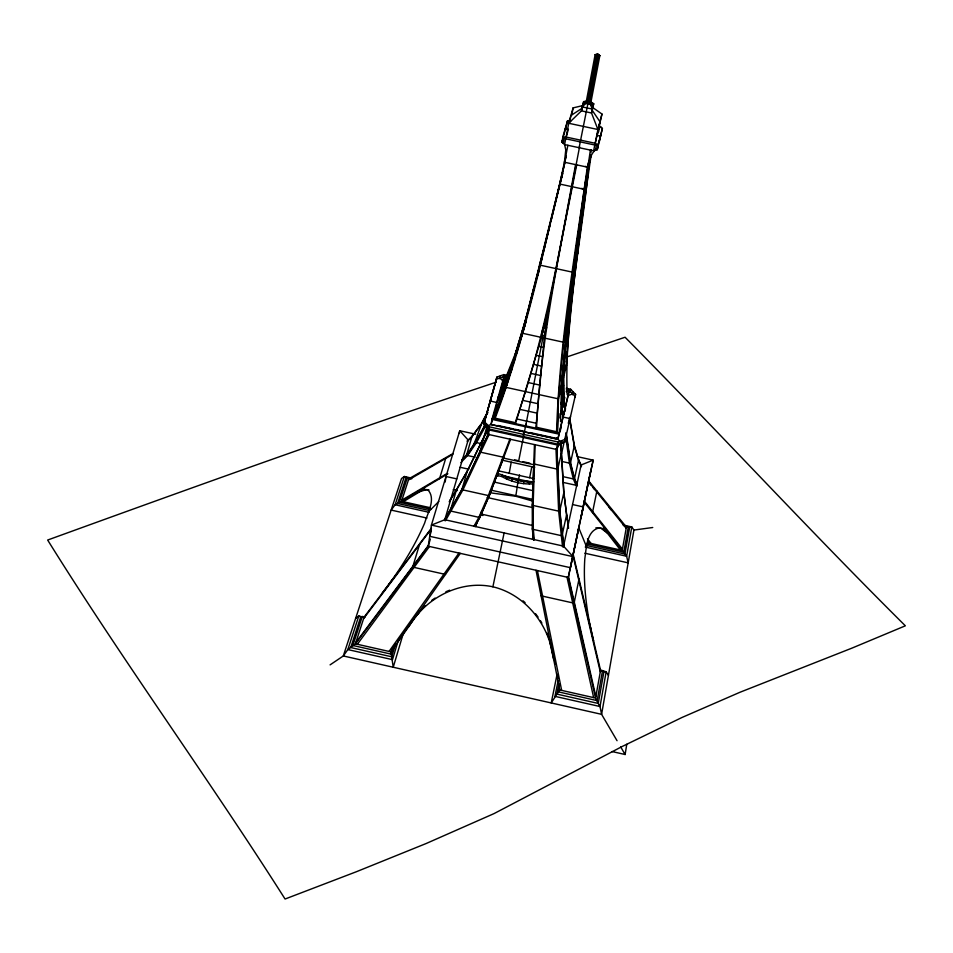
<?xml version="1.0" encoding="UTF-8"?>
<svg xmlns="http://www.w3.org/2000/svg" width="953" height="953" viewBox="0 0 953 953"><rect width="100%" height="100%" fill="white"/><g stroke="black" fill="none" stroke-linecap="round" stroke-linejoin="round"><path stroke-width="1.43" d="M562.246 414.329L562.484 381.903L567.309 327.248L567.154 328.44M560.531 421.595L561.472 386.072L566.952 329.285M559.935 418.057L560.042 413.673M557.338 432.662L558.387 398.854L563.842 341.865M557.457 432.15L558.506 398.39M535.157 444.753L533.108 505.471L533.323 529.427L534.288 539.755M556.552 432.495C559.22 343.39 575.028 255.261 587.322 167.132M534.454 444.586L532.25 505.281L532.382 529.213L533.299 539.541M533.215 482.492L532.572 528.438L533.62 540.196M533.323 479.55L533.894 463.349M566.368 365.761C570.978 294.953 580.973 224.598 591.241 154.422L587.882 167.251L564.414 162.224L565.772 149.907L564.688 144.916M567.13 394.602C564.593 321.09 580.008 248.435 587.834 175.626L584.272 189.325L559.649 184.036L564.51 161.927M566.558 354.814L566.785 351.86M567.559 341.519L567.785 338.565M568.453 329.69L568.786 325.259M536.527 428.088C540.839 339.113 559.34 251.973 576.708 164.857M535.8 428.505L544.27 338.029L548.916 307.605M561.377 386.465L566.654 330.477L571.085 296.323M565.677 334.408L565.951 331.465M567.869 145.285L565.76 156.018M569.453 316.396L569.811 313.489M570.335 309.129L570.871 304.769M571.395 300.409L571.752 297.515M572.276 293.155L572.634 290.248M573.158 285.888L573.515 282.981M574.218 277.18L574.576 274.273M575.1 269.913L575.457 267.007M576.16 261.193L576.517 258.299M567.023 324.163L566.511 328.297M567.75 318.266L568.107 315.324M571.169 296.002L567.238 328.094L563.473 377.745L563.842 407.145M574.194 266.661L574.564 263.707M571.014 296.645L586.143 182.13M566.475 365.321L558.387 398.854L505.924 387.347L522.065 333.181L563.747 342.27L572.944 271.891M566.606 325.974L566.975 323.138M577.983 246.672L578.352 243.765M578.924 239.417L579.305 236.511M579.877 232.151L580.258 229.244M580.83 224.884L581.199 221.989M581.771 217.629L582.343 213.269M582.724 210.363L583.105 207.456M583.665 203.108L584.046 200.201M584.618 195.841L585.19 191.482M585.571 188.587L586.131 184.227M586.512 181.32L586.893 178.414M575.278 262.671L590.241 156.697M559.733 183.715L539.553 265.041L572.86 272.248L584.356 189.004L581.616 188.42M563.711 547.141L559.649 511.368L532.25 505.281L533.227 501.23L515.787 496.263L518.015 481.551M590.372 150.097L587.882 167.251C589.192 160.044 591.194 152.242 597.71 147.977M579.591 146.691L549.452 303.673L544.508 336.802L542.9 337.731L525.603 426.253M445.158 482.075L446.016 476.5L456.785 478.882M459.322 433.484L459.763 430.72L475.69 434.223M599.616 527.843C586.44 530.261 586.405 548.273 584.808 558.768C583.26 582.378 586 606.096 590.836 629.183M612.088 751.56L625.132 754.514L626.764 744.281M587.501 174.101L587.953 171.266M588.418 168.443L588.871 165.619M589.323 162.784L589.776 159.961M585.976 182.75L589.49 161.117M590.908 152.587L591.348 149.847M584.272 189.325L587.965 166.954L585.356 166.394M566.261 388.276L570.621 389.229L575.6 394.328L564.617 442.311L557.612 445.051L488.591 429.839L483.707 424.49L496.906 377.078L503.839 374.589L508.187 375.542M484.922 424.764L485.399 426.265M490.14 401.963L490.652 398.938M486.149 427.158L486.661 424.121M496.906 377.078L483.707 424.49M488.591 429.839L489.115 426.789L484.219 421.44M488.829 429.029L488.258 434.401L461.919 489.687L444.289 520.564M489.234 428.683L488.258 434.401L556.814 449.518L559.649 511.368L563.902 492.344L560.841 443.074M491.069 424.597L492.117 418.51L559.125 433.258L557.874 439.309L491.069 424.597L494.929 410.779M499.86 378.853L500.373 375.827M497.454 401.32L498.264 396.662M503.303 377.614L503.839 374.589M503.184 381.462L504.244 375.434L507.067 376.054M623.095 525.032L631.803 526.961L633.924 530.059L601.593 714.333L617.044 740.707M588.477 541.352L587.906 544.163L623.774 552.132L622.202 550.393L589.288 543.067L585.261 547.058L626.621 556.254L631.803 526.961L628.325 526.735L623.774 552.132L626.621 556.254L628.17 562.854L584.856 553.216M599.711 669.864L603.94 671.567L598.258 703.433L600.009 706.53L601.593 714.333L343.306 655.962L330.083 664.872M495.703 476.643L498.121 475.69L498.49 473.665L518.003 480.598L533.787 481.837M586.393 546.438L578.709 527.676L573.146 554.205L600.557 670.412L595.577 698.049L598.258 703.433L556.957 694.106L551.227 702.945L557.076 674.307M577.208 456.618L593.183 460.144L588.537 480.741L626.407 527.08L622.202 550.393L584.094 501.969M598.591 131.812L599.723 126.046L602.415 128.393L597.245 149.752L593.636 150.8L564.605 144.594L561.936 142.2L562.997 136.386L567.452 120.936L569.251 120.435L570.573 121.603M533.394 483.862C522.447 484.541 511.284 481.932 501.754 476.5L502.124 474.475M564.176 134.409L565.236 128.619L568.381 129.286L566.165 137.065L564.331 137.577L563.271 143.391M567.452 120.936L565.284 130.561M564.605 144.594L565.677 138.781L562.997 136.386M569.894 121.031L570.907 115.527L582.176 108.201L582.914 104.258L586.143 102.257L595.137 54.655L597.805 53.976L599.83 55.643L590.741 103.234L592.992 106.402L592.23 110.345L599.961 121.722L597.269 135.457L600.414 136.124L599.27 141.902M571.836 114.741L573.098 107.892L582.914 105.557L583.653 101.626L586.476 101.054L585.809 103.46L582.176 106.903L581.437 110.858L568.691 123.271L566.165 137.065L595.22 143.272L596.59 144.475L595.446 150.276M506.472 478.966L506.853 476.941M509.2 473.224L511.249 462.169M511.844 481.039L512.226 479.014M523.078 437.439L523.65 434.401M523.59 436.248L518.611 461.335M524.448 431.947L525.591 425.872M579.114 147.691L597.805 53.976M549.452 303.673L541.518 337.422L515.406 424.014M575.588 164.619C559.197 251.711 544.83 339.554 514.894 423.323M518.003 480.598L517.61 482.623L519.576 474.904M592.945 107.701L601.974 114.038L595.22 143.272L597.924 129.513L591.515 113.002L593.707 103.758L591.074 102.031L589.752 102.388L590.741 103.234L588.108 103.948L586.143 102.257M523.531 483.624L523.924 481.61M529.665 477.751L531.822 466.72M593.636 150.8L594.779 144.999L598.389 143.951L602.415 128.393M529.332 484.029L529.725 482.004M597.245 149.752L598.389 143.951M558.994 684.028L556.957 694.106L559.745 689.96L536.015 570.263M587.846 541.387L587 545.592L624.906 554.027L629.695 527.176L624.084 525.806M559.256 686.1L558.113 691.807L597.162 700.622L602.558 670.507L600.557 670.412M556.123 448.792L556.814 449.518L558.244 442.025L565.248 439.285L564.617 442.311M558.16 680.513L554.944 696.345L600.009 706.53L606.168 671.746L601.891 670.781M579.007 579.043L574.099 603.201L541.078 595.816M592.48 512.631L596.888 490.95M563.068 417.188L564.319 411.16M563.223 442.847L560.447 443.669L558.303 445.837L556.814 449.518L557.696 445.254M568.119 395.709L569.358 389.706L566.535 389.074M570.001 392.231L570.621 389.229M561.126 443.681L561.746 440.655M572.479 394.768L573.11 391.778M551.31 647.456C544.258 618.926 521.982 593.683 492.892 586.798L504.113 532.918M569.87 419.487L570.502 416.473M574.969 397.33L575.6 394.328M572.836 555.659L568.274 577.458L595.577 698.049L559.745 689.96M588.239 482.158L570.478 567.702L429.732 536.313L431.387 530.75M590.717 471.092L580.901 517.956L583.391 506.936L572.562 504.542M561.484 177.496L566.308 155.506M430.351 539.088L428.231 546.2L431.423 525.103L572.979 556.635L563.557 546.14L581.116 464.981L593.183 460.144L568.274 577.458L428.231 546.2L355.433 643.847L347.833 649.577L343.306 655.962L401.523 478.501L404.358 476.512L411.553 478.108M564.974 162.344C543.818 248.364 526.235 335.849 494.905 418.927M563.902 492.344L566.558 514.954L561.996 535.8L532.382 529.213L533.049 526.449M568.31 423.287L569.608 417.664L574.385 445.42L578.638 459.715L574.385 479.156L577.256 485.887M574.385 445.42L570.382 463.337L574.385 479.156L562.949 476.619M561.46 453.009L557.719 469.233L533.751 463.932M561.496 453.711L563.819 443.633M564.807 439.381L566.118 433.686M544.604 323.52L546.939 313.549M547.558 313.334L541.852 334.694M544.497 323.782L546.867 313.728M548.999 306.973L541.709 335.563M504.244 375.434L491.962 419.38L558.946 434.127L569.358 389.706M560.066 431.745L561.293 426.491M564.867 411.553L565.546 408.646M556.814 449.518L557.481 446.671M560.805 413.912L564.831 397.365M532.465 539.231L533.084 536.61M561.043 404.12L563.664 393.101M561.257 394.947L563.568 385.31M562.353 376.685L564.093 369.502M564.116 357.935L565.32 352.991M563.247 367.239L564.712 361.187M544.89 245.874L550.226 224.193M550.941 221.299L562.675 173.601M565.868 339.387L566.547 336.612M564.998 348.56L565.939 344.724M542.209 255.523L561.651 176.877M563.747 342.27L570.097 316.527M572.86 272.248L577.816 252.616M529.046 308.022L544.628 246.934M539.66 264.684L522.065 333.181L525.651 320.291L510.594 370.538L499.015 400.439M525.317 321.471L533.847 288.235M525.413 321.137L525.711 319.982M526.175 318.29L525.877 319.446L527.343 314.192M533.763 288.556L542.388 254.892M525.973 319.112L533.93 287.925M537.766 275.441L538.862 271.14M525.425 426.741L526.139 424.002M523.554 435.354L524.472 431.804M389.193 583.975C402.988 564.938 415.365 544.735 424.633 523.09C427.516 513.214 436.474 498.538 427.671 489.675M601.974 114.038L597.924 129.513L568.691 123.271L573.098 107.892M585.499 182.321L586.214 179.593M541.685 334.622L547.499 314.359M545.64 319.565L547.379 312.977M587.667 165.846L588.68 161.974M490.688 490.366L489.234 495.739L479.812 517.527L474.904 526.544M475.785 526.616L477.203 521.434M481.301 512.035L479.812 517.527L450.304 510.963L456.261 490.485L467.315 470.961L488.091 428.445M591.074 102.031L590.407 104.449L592.278 109.059L591.515 113.002L581.437 110.858L582.914 105.557M505.924 387.347L515.168 354.099L503.732 382.677M512.13 365.69L514.108 358.578M540.554 263.767L541.721 259.55M514.823 356.648L516.49 350.656M517.479 347.738L518.837 342.842M512.821 365.213L513.965 361.104M520.147 338.768L521.208 334.968M522.768 329.988L523.531 327.236M528.069 311.56L529.153 307.628L515.049 354.54M523.459 330.643L524.567 326.629M499.67 400.474L503.124 388.097M583.653 101.626L582.176 106.903L592.278 109.059L593.707 103.758L591.194 103.222M503.101 391.397L506.15 380.497M506.329 382.903L508.985 373.362M539.553 265.041L544.604 246.898M564.414 162.224L566.225 155.816M495.679 408.194L496.847 403.953M497.609 401.308L502.815 382.749M494.083 417.057L495.691 411.327M501.933 389.086L503.863 382.189M559.649 184.036L562.711 173.112M484.088 436.641L486.506 428.111M484.398 436.009L479.859 452.032L503.756 457.309M485.351 435.414L486.554 431.149M467.315 470.961L461.919 489.687L489.234 495.739L510.558 439.321M487.805 412.315C477.024 427.48 477.286 448.172 461.717 460.335M561.936 142.2L563.807 135.707M480.61 424.764L472.069 436.2L466.505 455.308L475.059 457.202M444.813 519.719L468.161 440.048L459.763 430.72L431.423 525.103L444.813 519.719L563.557 546.14M403.226 633.662L393.232 667.243L390.944 651.864L460.335 553.371M510.987 372.004L512.249 367.775M513.917 362.14L515.18 357.911M516.431 353.682L520.612 339.59M521.446 336.778L522.709 332.549M524.376 326.915L525.639 322.686M541.876 333.347L547.737 313.585M398.39 639.987L392.493 659.655L347.833 649.577L358.769 616.067L363.01 617.02M509.343 375.065L525.579 321.852M522.184 332.776L506.055 386.882L494.13 418.748M512.869 365.154L515.001 358.03M516.288 353.766L517.991 348.071M520.124 340.948L522.685 332.406M524.388 326.7L525.675 322.436M545.628 318.707L546.891 314.478M541.626 333.502L544.175 324.949M393.684 647.266L391.588 654.223L352.884 645.479L362.319 616.436L365.13 617.079M395.459 644.145L391.671 656.784L350.74 647.54L360.734 616.817L364.058 617.187L431.447 528.165M511.737 366.428L525.544 320.53M419.832 543.52L412.661 567.083L445.504 574.433M439.524 478.728L445.956 457.571M364.058 617.187L355.433 643.847L390.944 651.864M452.973 453.557L408.813 478.799L401.523 501.326L395.138 504.756L391.159 510.093L426.956 518.063M429.076 512.309L395.138 504.756L404.358 476.512L407.336 477.727L399.378 502.231L430.685 509.2M499.432 403.286L500.956 399.224M505.042 388.383L508.616 378.889M495.965 410.338L509.45 374.672M509.855 439.166L488.377 495.56L478.871 517.312L473.927 526.318M509.784 373.302L512.44 366.583M499.991 395.983L511.844 366.035M507.842 374.326L510.51 367.632M511.582 364.963L515.859 354.254M489.056 434.58L462.908 489.902L445.42 520.814M488.401 433.865L462.122 488.996L444.527 519.766M487.96 428.933L467.149 471.544L449.185 501.838M475.13 525.746L480.014 516.764L489.425 495.048L503.398 458.095L533.728 464.683M485.792 425.693L476.5 442.609L467.554 455.534L460.907 462.586M485.625 424.204L475.535 442.395L481.11 443.621M485.053 424.99L475.69 441.835L466.684 454.7L461.907 459.68M487.638 412.899L480.431 425.395L471.866 436.891L467.804 440.917M450.15 499.968L456.261 490.485M408.551 626.883C425.264 598.317 459.751 579.627 492.892 586.798M458.929 553.062L389.038 651.435M419.284 611.04L415.865 615.888L425.169 605.846M391.385 650.411L395.543 644.526M398.032 641L415.508 616.281M392.219 579.793L382.034 593.433M357.339 644.276L429.493 546.486M355.898 642.405L428.505 545.295M363.593 618.592L431.161 529.141M415.556 616.936L418.855 612.97M428.945 511.404L438.821 501.457M467.006 441.191L472.069 436.2M599.83 136.803L600.831 135.886M355.612 618.461L358.769 616.067L360.734 616.817M431.661 600.414L435.116 598.055M413.531 494.178L423.144 489.485L428.993 489.973M403.274 501.707L423.466 489.52M446.957 473.57L401.916 500.099M447.886 473.76L401.523 501.326L429.922 507.639M424.657 488.627L419.677 491.593L426.92 489.532M408.42 479.99L452.723 454.39M418.379 491.295L420.285 490.402M445.873 591.753L449.661 590.181M564.807 441.406L557.803 444.146L488.746 428.933L483.862 423.573L496.549 379.187L503.47 376.709M489.211 434.044L488.258 434.401L488.222 430.387L487.043 427.492M487.495 425.8L491.093 424.454L557.898 439.166L561.305 442.776M572.67 393.875L568.155 395.566L557.874 439.309L556.481 437.844M493.023 418.986L495.131 418.2L513.679 422.274M566.177 391.683L569.191 390.563L566.356 389.944M567.083 356.887L625.073 337.243C719.384 432.579 810.169 531.309 905.35 625.811L852.006 648.1L739.897 692.295L681.919 717.514L622.142 746.509L494.035 813.6L426.086 843.548L356.351 871.745L285.066 899.024C208.195 777.91 123.473 661.894 47.65 540.041C196.556 486.006 345.594 432.269 495.917 382.296M599.282 127.726L601.069 127.225M598.818 54.809L596.137 55.488L587.131 103.103L585.809 103.46L590.407 104.449L589.43 103.591L598.484 55.989L596.471 54.309M626.407 527.08L628.325 526.735M633.924 530.059L652.734 527.509M595.887 527.783L602.141 528.427L609.015 533.632M489.556 492.713L515.787 496.263M603.94 671.567L606.168 671.746L608.431 675.379M565.677 138.781L594.779 144.999M543.698 327.153L546.712 327.808M541.375 334.956L545.235 335.801M538.898 346.392L543.341 347.368M536.289 355.302L542.424 356.636M533.62 364.38L541.483 366.107M530.988 373.409L540.542 375.494M506.913 376.911L504.089 376.292L506.222 378.532M528.296 382.57L539.589 385.048M522.875 400.391L537.885 403.691M498.109 397.532L500.98 398.151M561.269 411.398L564.14 412.03M490.295 401.058L497.24 402.583M563.104 417.057L570.061 418.581M520.028 409.397L537.087 413.149M516.991 419.01L536.241 423.251M536.682 427.337L556.683 431.745L558.946 434.127M497.883 425.491L513.822 429.005M515.168 429.303L523.245 431.078M529.975 432.555L535.36 433.746M536.813 434.068L557.148 438.547M489.115 426.789L558.244 442.025M561.984 461.478L570.382 463.337L566.034 433.15M514.644 459.834L517.384 460.442M522.887 461.657L529.749 463.17M501.409 460.001L534.633 467.339M563.032 482.385L576.696 485.411M498.014 470.746L533.859 478.68M503.017 475.797L532.56 482.337M460.001 467.256L468.793 469.198M498.121 475.69L501.754 476.5M505.876 477.417L529.249 482.587M493.964 482.015L533.001 490.664M491.843 490.33L532.87 499.42M411.732 478.823L406.049 477.56L397.615 503.47L429.422 510.546M453.283 489.639L457.452 490.569M487.221 497.514L533.704 507.83M480.657 513.965L532.858 525.568M600.819 528.129L607.704 533.346L604.035 528.677M407.336 477.727L408.813 478.799M523.018 600.807L525.091 602.618M570.18 391.326L575.159 396.424M500.015 377.948L503.208 381.331M607.406 531.953L612.803 538.445M481.146 513.584L482.849 515.537M626.192 528.307L588.37 481.575L591.003 485.006M592.826 487.269L594.648 489.532M609.205 507.544L611.028 509.795M622.44 549.131L584.284 501.028M603.344 528.022L620.439 550M587.477 538.779L591.051 543.46M535.538 613.72L538.064 617.079M587.536 540.732L589.288 543.067M541.757 336.195L542.9 337.731M540.387 620.629L541.864 623.048M620.725 746.985L625.132 754.514M562.449 140.448L563.032 141.699M578.638 459.715L581.556 465.922M581.401 466.66L578.483 460.418L574.242 446.064L569.477 418.212M577.399 485.232L574.528 478.525L570.513 462.765L566.153 432.65M576.16 485.649L573.337 478.918L569.418 463.122L565.594 435.831M547.093 633.221L549.619 639.999M550.119 641.357L551.191 645.133M549.893 642.417L553.717 659.547M593.6 640.916L589.764 624.06M572.932 555.206L600.295 671.877M568.464 576.541L595.851 696.548M566.999 577.184L593.659 697.62M561.662 690.389L537.421 570.573M551.156 644.002L552.311 649.803M552.597 651.233L554.027 658.392M554.598 661.251L555.17 664.122M557.469 675.582L558.041 678.441M566.558 514.954L568.453 526.235M568.536 528.355L563.771 492.927L560.721 443.562M563.878 546.331L559.804 510.665L556.933 448.97M562.568 546.891L558.649 511.142L555.992 449.339M565.784 365.166L565.868 369.55M563.568 377.352L563.938 406.633M599.83 55.643L597.15 56.334L595.137 54.655L599.83 55.643"/></g></svg>
